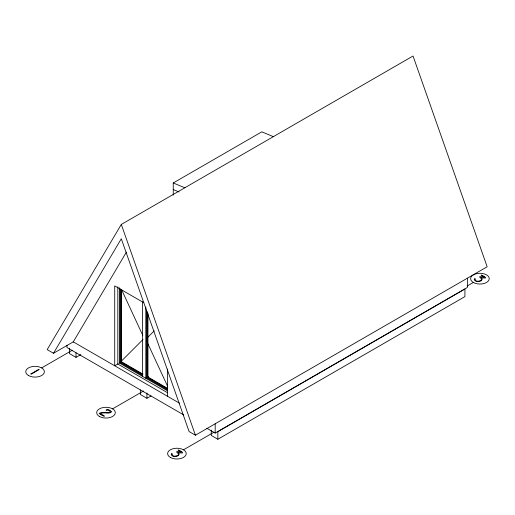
<?xml version="1.0" encoding="UTF-8"?>
<svg xmlns="http://www.w3.org/2000/svg" width="515" height="515" viewBox="0 0 515 515"><rect width="100%" height="100%" fill="white"/><g stroke="black" fill="none" stroke-linecap="round" stroke-linejoin="round"><path stroke-width="0.77" d="M53.502 353.271L121.302 238.767L189.102 431.557L195.423 435.207L487.158 266.776L413.036 56.013L121.302 224.443L47.18 349.621L53.502 353.271L73.697 341.612M73.272 341.857L126.362 252.189M120.021 362.483L143.041 339.449M146.369 338.709L154.236 330.842M173.252 195.146L173.252 182.967L261.8 131.846L273.529 136.713M41.657 367.91L72.274 350.232M69.416 348.23L69.416 353.56L76.008 357.359L80.881 354.552M118.173 363.79L114.716 365.785L114.716 285.909L143.84 302.723M119.454 287.769L119.454 363.049L120.278 362.573L142.661 375.493M167.658 389.926L146.633 377.785L145.809 378.261L145.809 306.992M147.457 311.91L147.457 377.315L148.558 376.677M112.579 408.859L143.563 390.975M140.344 389.939L140.344 394.503L146.93 398.307L151.107 395.9M183.501 449.807L214.098 432.143M467.086 286.082L473.343 282.471A9.315 5.382 0 0 0 488.935 280.057A9.315 5.382 0 0 0 477.521 273.471A9.315 5.382 0 0 0 473.343 282.471M206.837 428.255L215.186 433.076L467.388 287.467L467.388 278.184M217.851 439.256L464.916 296.614L464.916 289.005L217.851 431.647L217.851 439.256L211.266 435.452L211.266 430.128M173.252 182.967L184.982 187.84M173.252 189.539L179.117 191.973M143.009 374.173L121.598 361.813L121.598 290.029M167.291 388.194L147.953 377.025L147.953 313.223M142.513 374.457L121.102 362.097L121.102 289.52M147.457 377.315L167.491 388.877M119.454 363.049L167.51 390.795M167.742 392.829L117.813 363.996L117.813 286.823M73.214 341.825L179.69 403.303M183.868 414.993L66.95 347.49L66.95 345.172M146.485 340.73L167.472 385.96M121.489 289.449L142.81 335.407M121.302 224.443L195.423 435.207M215.186 423.794L215.186 433.076M167.42 369.055L167.42 396.215M146.93 392.984L146.93 398.307M146.633 310.519L146.633 377.785M142.513 301.88L142.513 376.362M120.278 288.896L120.278 362.573M76.008 352.794L76.008 357.359M171.276 454.224L171.495 455.086A4.12 2.375 0 0 0 172.3 455.833A3.438 1.983 0 0 0 173.446 456.309L174.939 456.496A3.541 2.047 0 0 0 176.484 456.322C178.473 456.174 180.482 453.631 177.965 452.473C191.194 455.279 170.645 446.042 181.293 452.08C170.137 450.213 183.289 454.069 176.259 455.942A3.084 1.777 0 0 1 174.965 456.09C171.547 457.5 172.692 451.314 171.276 454.224M474.289 279.278L474.515 280.141A4.12 2.375 0 0 0 475.319 280.887A3.438 1.983 0 0 0 476.465 281.364L477.952 281.551A3.541 2.047 0 0 0 479.497 281.377C481.493 281.229 483.501 278.686 480.978 277.527C494.207 280.334 473.658 271.096 484.312 277.134C473.156 275.268 486.308 279.124 479.278 280.997A3.084 1.777 0 0 1 477.984 281.145C474.566 282.555 475.706 276.368 474.289 279.278M111.24 411.64L111.227 411.878A2.298 1.326 0 0 1 110.796 412.509C107.551 414.099 103.657 411.736 100.328 413.597C108.24 417.755 102.903 416.455 99.157 413.474C101.004 411.182 115.019 414.601 108.562 410.185A2.092 1.21 0 0 0 107.616 410.075L106.013 410.101L107.294 409.708A3.058 1.764 0 0 1 108.787 409.831L110.487 410.584L111.24 411.64M30.887 373.89L31.364 374.167L39.198 369.519L38.612 369.429L30.887 373.89M170.33 457.417A9.315 5.382 0 0 0 185.915 455.002A9.315 5.382 0 0 0 174.501 448.417A9.315 5.382 0 0 0 170.33 457.417M99.401 416.468A9.315 5.382 0 0 0 114.993 414.054A9.315 5.382 0 0 0 103.579 407.468A9.315 5.382 0 0 0 99.401 416.468M28.48 375.519A9.315 5.382 0 0 0 44.065 373.111A9.315 5.382 0 0 0 32.657 366.519A9.315 5.382 0 0 0 28.48 375.519"/></g></svg>
